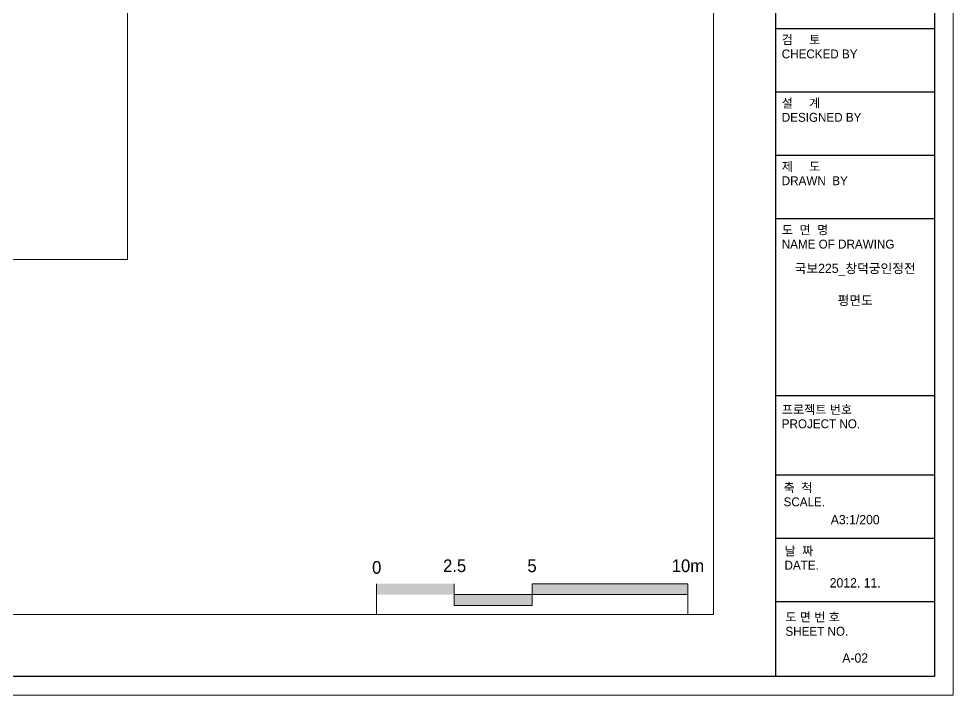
# Model space of a CAD drawing. Header units: millimetres. Extents: x -396231 to 224016, y 0 to 56679.
# Drawn here: x -166013 to -135984, y 0 to 21737 of the extents above; entities that cross this region are included whole.
import ezdxf
from ezdxf.enums import TextEntityAlignment as Align

# ---------------------------------------------------------------- set-up
doc = ezdxf.new("R2010")
doc.units = ezdxf.units.MM
doc.header["$XCLIPFRAME"] = 2
for name, color, linetype, lineweight in [('IM', 2, 'Continuous', 9), ('scale', 7, 'Continuous', 9), ('WIPCO', 3, 'Continuous', 9)]:
    doc.layers.add(name, color=color, linetype=linetype, lineweight=lineweight)
doc.layers.add('Plot 설정선', color=251, linetype='Continuous', lineweight=9, plot=False)
doc.layers.add('text', color=7, linetype='Continuous')
doc.styles.add('WIPCO', font='')
doc.styles.get('WIPCO').set_extended_font_data('Dotum')
picture_1 = doc.add_image_def('image5.jpg', size_in_pixel=(5000, 2422))

msp = doc.modelspace()

# ---------------------------------------------------------------- hatches: boundary and pattern name
at = {"layer": 'scale'}
for points in [[(-154518.1, 3233.5), (-152018.1, 3233.5), (-152018.1, 3584.1), (-154518.1, 3584.1)], [(-149518.1, 3584.1), (-144518.1, 3584.1), (-144518.1, 3233.5), (-149518.1, 3233.5)], [(-152018.1, 3233.5), (-149518.1, 3233.5), (-149518.1, 2882.9), (-152018.1, 2882.9)]]:
    msp.add_hatch(color=256, dxfattribs=at).paths.add_polyline_path(points)

# ---------------------------------------------------------------- linework, layer by layer
at = {"layer": 'Plot 설정선'}
msp.add_lwpolyline([(-216230.7, 56678.6), (-216230.7, 0), (-216230.7, 56678.6), (-135983.7, 56678.6), (-216230.7, 56678.6), (-216230.7, 0), (-216230.7, 56678.6), (-135983.7, 56678.6), (-135983.7, 0), (-216230.7, 0), (-135983.7, 0), (-135983.7, 56678.6), (-135983.7, 0), (-216230.7, 0)], dxfattribs=at)
msp.add_lwpolyline([(-213630.7, 54078.6), (-143688.3, 54078.6), (-143688.3, 2600), (-213630.7, 2600)], close=True, dxfattribs=at)
at = {"layer": 'scale'}
for p, q in [((-154518.1, 3584.1), (-154518.1, 2600)), ((-144518.1, 3584.1), (-144518.1, 2600)), ((-144518.1, 3233.5), (-145184.8, 3233.5))]:
    msp.add_line(p, q, dxfattribs=at)
msp.add_lwpolyline([(-152018.1, 2882.9), (-152018.1, 3584.1)], dxfattribs=at)
for points in [[(-149518.1, 3584.1), (-144518.1, 3584.1), (-144518.1, 3233.5), (-149518.1, 3233.5)], [(-152018.1, 3233.5), (-149518.1, 3233.5), (-149518.1, 2882.9), (-152018.1, 2882.9)]]:
    msp.add_lwpolyline(points, close=True, dxfattribs=at)
at = {"layer": 'WIPCO', "color": 3, "lineweight": -3}
msp.add_lwpolyline([(-136583.7, 600), (-215630.7, 600), (-215630.7, 56078.6), (-136583.7, 56078.6)], close=True, dxfattribs=at)
for points in [[(-141688.3, 600), (-141688.3, 56078.6)], [(-141688.3, 21425.4), (-136583.7, 21425.4)], [(-141688.3, 19389.1), (-136583.7, 19389.1)], [(-141688.3, 17352.8), (-136583.7, 17352.8)], [(-141688.3, 15316.6), (-136583.7, 15316.6)], [(-141688.3, 9631.3), (-136583.7, 9631.3)], [(-141688.3, 7085.9), (-136583.7, 7085.9)], [(-141688.3, 5049.7), (-136583.7, 5049.7)], [(-141688.3, 3013.4), (-136583.7, 3013.4)]]:
    msp.add_lwpolyline(points, dxfattribs=at)

# ---------------------------------------------------------------- texts
at = {"layer": 'scale', "style": 'WIPCO'}
for s, height, p in [('0', 408.3, (-154510.4, 3782.6)), ('2.5', 408.33, (-152005.8, 3835.6)), ('5', 408.3, (-149519.2, 3833.7)), ('10m', 408.33, (-144510, 3835.6))]:
    msp.add_text(s, height=height, dxfattribs=at).set_placement(p, align=Align.BOTTOM_CENTER)
at = {"layer": 'text', "style": 'WIPCO'}
for s, p in [('국보225_창덕궁인정전', (-139136, 13691.9)), ('평면도', (-139136, 12691.9)), ('A3:1/200', (-139136, 5649.7)), ('2012. 11.', (-139136, 3613.4)), ('A-02', (-139136, 1200))]:
    msp.add_text(s, height=300, dxfattribs=at).set_placement(p, align=Align.MIDDLE)
at = {"layer": 'WIPCO', "color": 3, "lineweight": -3, "style": 'WIPCO'}
for s, height, p in [('검     토', 286.25, (-141495.5, 20919)), ('CHECKED BY', 286.25, (-141495.5, 20460.8)), ('설     계', 286.25, (-141495.5, 18882.7)), ('DESIGNED BY', 286.253, (-141495.5, 18424.5)), ('제     도', 286.25, (-141495.5, 16846.4)), ('DRAWN  BY', 286.25, (-141495.5, 16388.3)), ('도  면  명', 286.25, (-141495.5, 14810.2)), ('NAME OF DRAWING', 286.253, (-141495.5, 14352)), ('프로젝트 번호', 286.25, (-141495.5, 9038.3)), ('PROJECT NO.', 286.253, (-141495.5, 8580.2)), ('축  척', 286.25, (-141436.5, 6530.7)), ('SCALE.', 286.25, (-141436.5, 6072.5)), ('날  짜', 286.25, (-141407, 4495)), ('DATE.', 286.25, (-141407, 4036.9)), ('도 면 번 호', 286.25, (-141377.5, 2370.9)), ('SHEET NO.', 286.25, (-141377.5, 1912.7))]:
    msp.add_text(s, height=height, dxfattribs=at).set_placement(p)

# ---------------------------------------------------------------- pictures from other files: only their frames are drawn
at = {"layer": 'IM'}
image = msp.add_image(picture_1, insert=(-240720.7, -8028.5), size_in_units=(116181.1, 56278.1), dxfattribs=at)
image.set_boundary_path([(1596.799, 145.0055), (3364.894, 1473.5505)])

doc.saveas('drawing.dxf')
